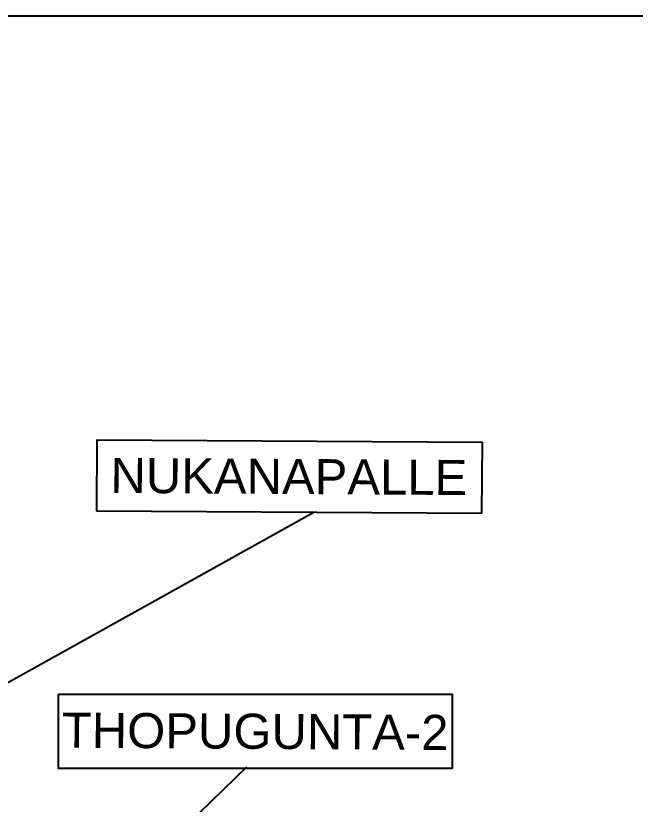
# Model space of a CAD drawing. Header units: inches. Extents: x 304037 to 460575, y 1453943 to 1639883.
# Drawn here: x 332332 to 335053, y 1606484 to 1609948 of the extents above; entities that cross this region are included whole.
import ezdxf

# ---------------------------------------------------------------- set-up
doc = ezdxf.new("R2010")
doc.units = ezdxf.units.IN
doc.header["$MEASUREMENT"] = 0
doc.layers.add('SQUAREWELL', color=5, linetype='Continuous')
doc.styles.get("Standard").update_dxf_attribs({"font": 'arial.ttf'})
doc.dimstyles.new('30M', dxfattribs={"dimtxt": 0.18, "dimasz": 200, "dimexe": 0.18, "dimexo": 0.0625, "dimgap": 0.09, "dimtad": 0, "dimtih": 1, "dimtoh": 1, "dimdec": 4, "dimzin": 0, "dimdsep": 46, "dimtxsty": 'Standard', "dimcen": 0.09, "dimadec": 0, "dimazin": 0, "dimtfac": 1, "dimtdec": 4, "dimtofl": 0, "dimtmove": 0, "dimatfit": 3, "dimfxl": 0, "dimtolj": 1, "dimtzin": 0, "dimarcsym": 0})

msp = doc.modelspace()

# ---------------------------------------------------------------- linework, layer by layer
at = {"color": 0}
msp.add_lwpolyline([(310653.5, 1581572.4), (310653.5, 1609947.6), (351372, 1609947.6), (351372, 1581572.4)], close=True, dxfattribs=at)
at = {"layer": 'SQUAREWELL'}
for points in [[(332686.4, 1607772.3), (334380, 1607762), (334381.9, 1608072.8), (332688.3, 1608083.1)], [(332520.3, 1606966.9), (334248.4, 1606966.9), (334248.4, 1606640.4), (332520.3, 1606640.4)]]:
    msp.add_lwpolyline(points, close=True, dxfattribs=at)

# ---------------------------------------------------------------- texts
at = {"layer": 'SQUAREWELL', "color": 1, "linetype": 'ByBlock'}
for s, p in [('NUKANAPALLE', (332747.6, 1607851.6)), ('THOPUGUNTA-2', (332534.1, 1606732.5))]:
    msp.add_text(s, height=154.112, rotation=359.6509, dxfattribs=at).set_placement(p)

# ---------------------------------------------------------------- leaders
for points in [[(331756.1, 1606719.5), (333641.8, 1607766.5)], [(332468.6, 1605797.1), (333346.6, 1606648.3)]]:
    msp.add_leader(points, dimstyle='30M', override={"dimgap": 0.09, "dimtad": 0})

doc.saveas('drawing.dxf')
